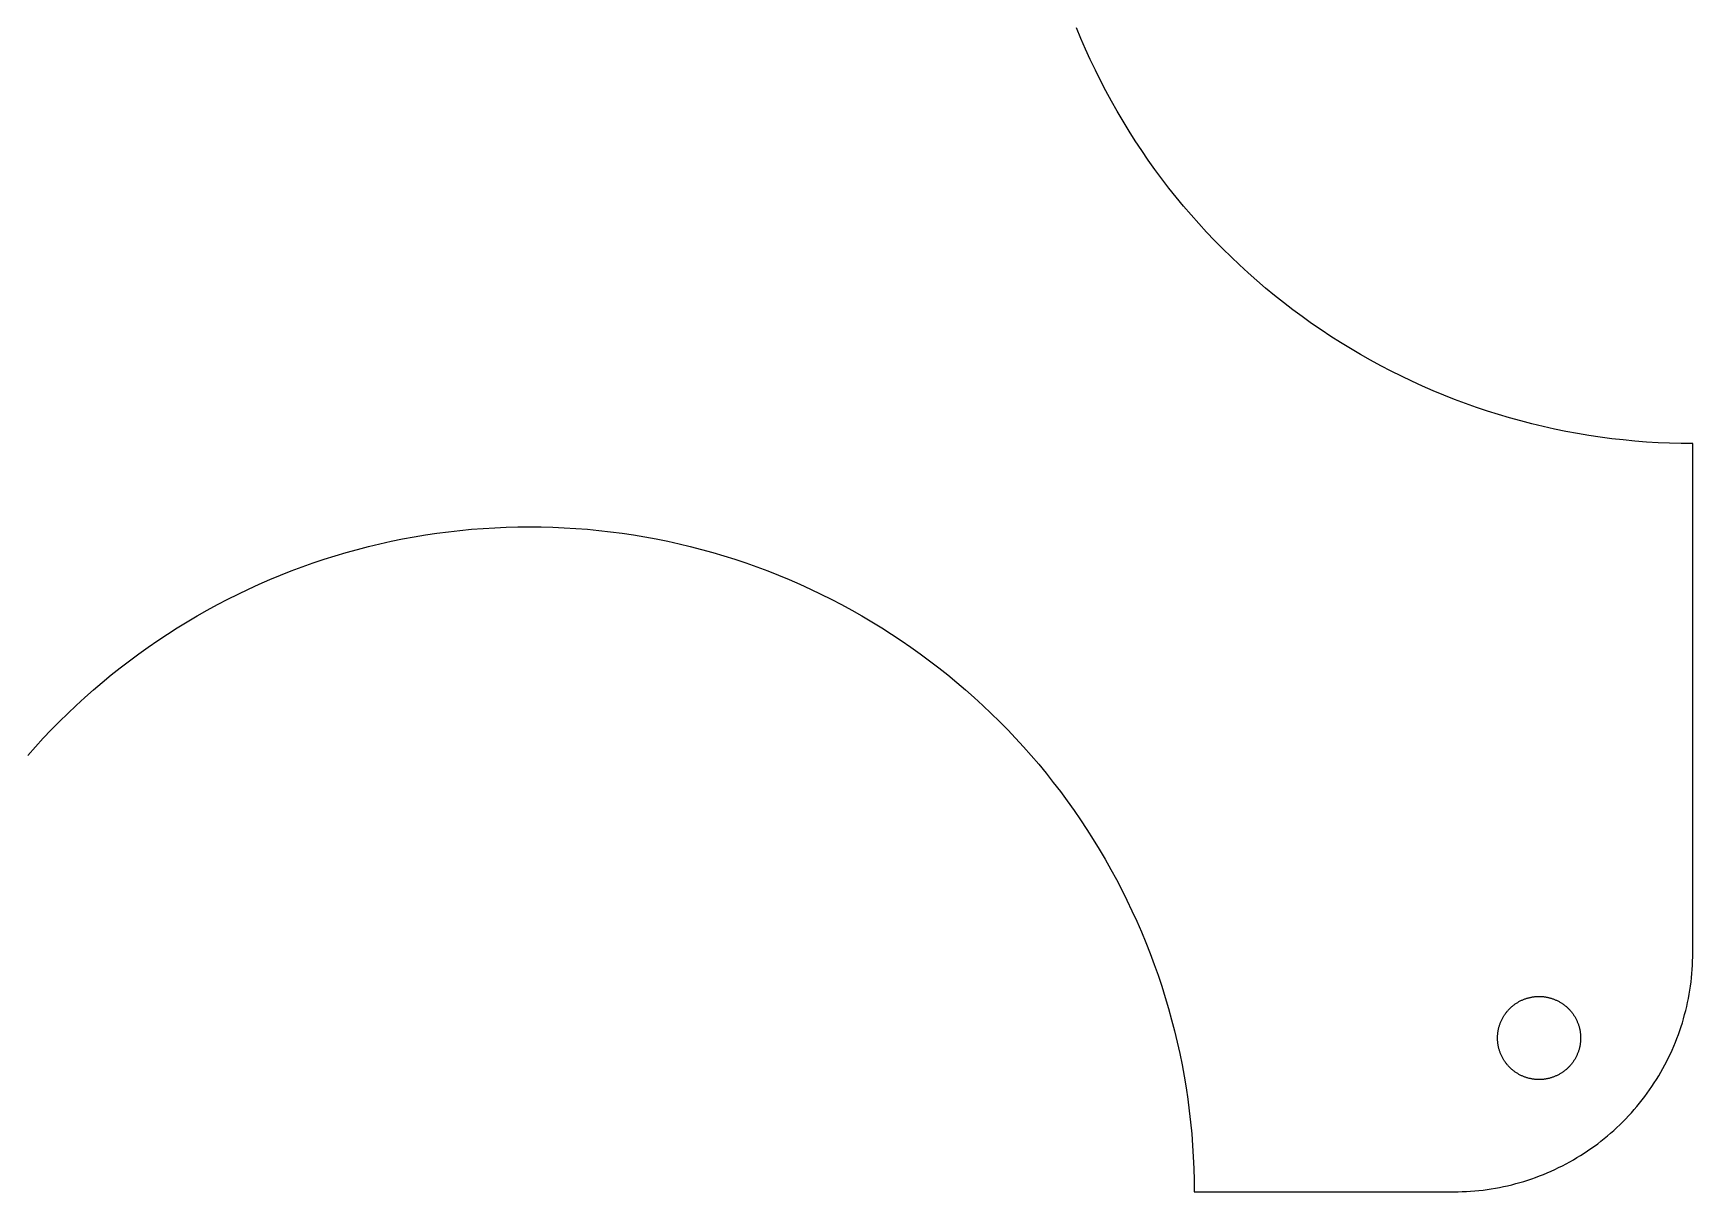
# Model space of a CAD drawing. Header units: metres. Extents: x 0 to 164, y 0 to 136.
# Drawn here: x 84.1 to 164, y 0 to 55.7 of the extents above; entities that cross this region are included whole.
import ezdxf

# ---------------------------------------------------------------- set-up
doc = ezdxf.new("R2010")
doc.units = ezdxf.units.M

msp = doc.modelspace()

# ---------------------------------------------------------------- linework, layer by layer
for p, q in [((134.544, 55.4966), (134.33, 56.0126)), ((134.767, 54.9844), (134.544, 55.4966)), ((134.998, 54.4762), (134.767, 54.9844)), ((135.239, 53.9721), (134.998, 54.4762)), ((135.488, 53.4723), (135.239, 53.9721)), ((135.746, 52.9769), (135.488, 53.4723)), ((136.012, 52.4861), (135.746, 52.9769)), ((136.287, 52), (136.012, 52.4861)), ((136.571, 51.5188), (136.287, 52)), ((136.862, 51.0426), (136.571, 51.5188)), ((137.163, 50.5715), (136.862, 51.0426)), ((137.471, 50.1058), (137.163, 50.5715)), ((137.787, 49.6456), (137.471, 50.1058)), ((138.111, 49.1909), (137.787, 49.6456)), ((138.444, 48.7419), (138.111, 49.1909)), ((138.784, 48.2988), (138.444, 48.7419)), ((139.131, 47.8617), (138.784, 48.2988)), ((139.487, 47.4308), (139.131, 47.8617)), ((139.849, 47.0061), (139.487, 47.4308)), ((140.219, 46.5878), (139.849, 47.0061)), ((140.597, 46.176), (140.219, 46.5878)), ((140.981, 45.7709), (140.597, 46.176)), ((141.373, 45.3726), (140.981, 45.7709)), ((141.771, 44.9811), (141.373, 45.3726)), ((142.176, 44.5967), (141.771, 44.9811)), ((142.588, 44.2194), (142.176, 44.5967)), ((143.006, 43.8493), (142.588, 44.2194)), ((143.431, 43.4866), (143.006, 43.8493)), ((143.862, 43.1313), (143.431, 43.4866)), ((144.299, 42.7836), (143.862, 43.1313)), ((144.742, 42.4436), (144.299, 42.7836)), ((145.191, 42.1115), (144.742, 42.4436)), ((145.646, 41.7871), (145.191, 42.1115)), ((146.106, 41.4708), (145.646, 41.7871)), ((146.572, 41.1625), (146.106, 41.4708)), ((147.043, 40.8625), (146.572, 41.1625)), ((147.519, 40.5706), (147.043, 40.8625)), ((148, 40.2872), (147.519, 40.5706)), ((148.486, 40.0122), (148, 40.2872)), ((148.977, 39.7457), (148.486, 40.0122)), ((149.472, 39.4878), (148.977, 39.7457)), ((149.972, 39.2386), (149.472, 39.4878)), ((150.476, 38.9981), (149.972, 39.2386)), ((150.984, 38.7665), (150.476, 38.9981)), ((151.497, 38.5438), (150.984, 38.7665)), ((152.013, 38.3301), (151.497, 38.5438)), ((152.532, 38.1254), (152.013, 38.3301)), ((153.055, 37.9298), (152.532, 38.1254)), ((153.582, 37.7434), (153.055, 37.9298)), ((154.111, 37.5662), (153.582, 37.7434)), ((154.644, 37.3982), (154.111, 37.5662)), ((155.18, 37.2396), (154.644, 37.3982)), ((155.718, 37.0904), (155.18, 37.2396)), ((156.258, 36.9505), (155.718, 37.0904)), ((156.802, 36.8201), (156.258, 36.9505)), ((157.347, 36.6993), (156.802, 36.8201)), ((157.894, 36.5879), (157.347, 36.6993)), ((158.443, 36.4861), (157.894, 36.5879)), ((158.994, 36.394), (158.443, 36.4861)), ((159.546, 36.3114), (158.994, 36.394)), ((160.1, 36.2385), (159.546, 36.3114)), ((160.655, 36.1753), (160.1, 36.2385)), ((161.211, 36.1218), (160.655, 36.1753)), ((161.768, 36.0779), (161.211, 36.1218)), ((162.325, 36.0439), (161.768, 36.0779)), ((162.883, 36.0195), (162.325, 36.0439)), ((163.442, 36.0049), (162.883, 36.0195)), ((164, 36), (163.442, 36.0049)), ((164, 11.5), (164, 36)), ((106.325, 31.9561), (106.883, 31.9805)), ((106.883, 31.9805), (107.442, 31.9951)), ((107.442, 31.9951), (108, 32)), ((108, 32), (108.558, 31.9951)), ((108.558, 31.9951), (109.117, 31.9805)), ((109.117, 31.9805), (109.675, 31.9561)), ((100.258, 31.0495), (100.802, 31.1798)), ((100.802, 31.1798), (101.347, 31.3007)), ((101.347, 31.3007), (101.894, 31.4121)), ((101.894, 31.4121), (102.443, 31.5138)), ((102.443, 31.5138), (102.994, 31.606)), ((102.994, 31.606), (103.546, 31.6886)), ((103.546, 31.6886), (104.1, 31.7615)), ((104.1, 31.7615), (104.655, 31.8247)), ((104.655, 31.8247), (105.211, 31.8782)), ((105.211, 31.8782), (105.768, 31.922)), ((105.768, 31.922), (106.325, 31.9561)), ((109.675, 31.9561), (110.232, 31.922)), ((110.232, 31.922), (110.789, 31.8782)), ((110.789, 31.8782), (111.345, 31.8247)), ((111.345, 31.8247), (111.9, 31.7615)), ((111.9, 31.7615), (112.454, 31.6886)), ((112.454, 31.6886), (113.006, 31.606)), ((113.006, 31.606), (113.557, 31.5138)), ((113.557, 31.5138), (114.106, 31.4121)), ((114.106, 31.4121), (114.653, 31.3007)), ((114.653, 31.3007), (115.198, 31.1798)), ((115.198, 31.1798), (115.741, 31.0495)), ((97.5818, 30.2566), (98.1115, 30.4338)), ((98.1115, 30.4338), (98.6441, 30.6017)), ((98.6441, 30.6017), (99.1796, 30.7604)), ((99.1796, 30.7604), (99.7178, 30.9096)), ((99.7178, 30.9096), (100.258, 31.0495)), ((115.741, 31.0495), (116.282, 30.9096)), ((116.282, 30.9096), (116.82, 30.7604)), ((116.82, 30.7604), (117.356, 30.6017)), ((117.356, 30.6017), (117.889, 30.4338)), ((117.889, 30.4338), (118.418, 30.2566)), ((95.4966, 29.4561), (96.0126, 29.6699)), ((96.0126, 29.6699), (96.5322, 29.8746)), ((96.5322, 29.8746), (97.0553, 30.0702)), ((97.0553, 30.0702), (97.5818, 30.2566)), ((118.418, 30.2566), (118.945, 30.0702)), ((118.945, 30.0702), (119.468, 29.8746)), ((119.468, 29.8746), (119.987, 29.6699)), ((119.987, 29.6699), (120.503, 29.4561)), ((93.4723, 28.5122), (93.9721, 28.7614)), ((93.9721, 28.7614), (94.4762, 29.0018)), ((94.4762, 29.0018), (94.9844, 29.2334)), ((94.9844, 29.2334), (95.4966, 29.4561)), ((120.503, 29.4561), (121.016, 29.2334)), ((121.016, 29.2334), (121.524, 29.0018)), ((121.524, 29.0018), (122.028, 28.7614)), ((122.028, 28.7614), (122.528, 28.5122)), ((92, 27.7128), (92.4861, 27.9878)), ((92.4861, 27.9878), (92.9769, 28.2543)), ((92.9769, 28.2543), (93.4723, 28.5122)), ((122.528, 28.5122), (123.023, 28.2543)), ((123.023, 28.2543), (123.514, 27.9878)), ((123.514, 27.9878), (124, 27.7128)), ((91.0426, 27.1375), (91.5188, 27.4294)), ((91.5188, 27.4294), (92, 27.7128)), ((124, 27.7128), (124.481, 27.4294)), ((124.481, 27.4294), (124.957, 27.1375)), ((89.6456, 26.2129), (90.1058, 26.5292)), ((90.1058, 26.5292), (90.5715, 26.8374)), ((90.5715, 26.8374), (91.0426, 27.1375)), ((124.957, 27.1375), (125.428, 26.8374)), ((125.428, 26.8374), (125.894, 26.5292)), ((125.894, 26.5292), (126.354, 26.2129)), ((88.7419, 25.5563), (89.1909, 25.8885)), ((89.1909, 25.8885), (89.6456, 26.2129)), ((126.354, 26.2129), (126.809, 25.8885)), ((126.809, 25.8885), (127.258, 25.5563)), ((87.4308, 24.5134), (87.8617, 24.8687)), ((87.8617, 24.8687), (88.2988, 25.2163)), ((88.2988, 25.2163), (88.7419, 25.5563)), ((127.258, 25.5563), (127.701, 25.2163)), ((127.701, 25.2163), (128.138, 24.8687)), ((128.138, 24.8687), (128.569, 24.5134)), ((86.5878, 23.7806), (87.0061, 24.1507)), ((87.0061, 24.1507), (87.4308, 24.5134)), ((128.569, 24.5134), (128.994, 24.1507)), ((128.994, 24.1507), (129.412, 23.7806)), ((85.7709, 23.0189), (86.176, 23.4033)), ((86.176, 23.4033), (86.5878, 23.7806)), ((129.412, 23.7806), (129.824, 23.4033)), ((129.824, 23.4033), (130.229, 23.0189)), ((84.9811, 22.2291), (85.3726, 22.6274)), ((85.3726, 22.6274), (85.7709, 23.0189)), ((130.229, 23.0189), (130.627, 22.6274)), ((130.627, 22.6274), (131.019, 22.2291)), ((84.2194, 21.4122), (84.5967, 21.8239)), ((84.5967, 21.8239), (84.9811, 22.2291)), ((131.019, 22.2291), (131.403, 21.8239)), ((131.403, 21.8239), (131.781, 21.4122)), ((83.8493, 20.9939), (84.2194, 21.4122)), ((131.781, 21.4122), (132.151, 20.9939)), ((132.151, 20.9939), (132.513, 20.5692)), ((132.513, 20.5692), (132.869, 20.1382)), ((132.869, 20.1382), (133.216, 19.7012)), ((133.216, 19.7012), (133.556, 19.2581)), ((133.556, 19.2581), (133.889, 18.8091)), ((133.889, 18.8091), (134.213, 18.3544)), ((134.213, 18.3544), (134.529, 17.8942)), ((134.529, 17.8942), (134.837, 17.4284)), ((134.837, 17.4284), (135.138, 16.9574)), ((135.138, 16.9574), (135.429, 16.4812)), ((135.429, 16.4812), (135.713, 16)), ((135.713, 16), (135.988, 15.5139)), ((135.988, 15.5139), (136.254, 15.0231)), ((136.254, 15.0231), (136.512, 14.5277)), ((136.512, 14.5277), (136.761, 14.0279)), ((136.761, 14.0279), (137.002, 13.5238)), ((137.002, 13.5238), (137.233, 13.0156)), ((137.233, 13.0156), (137.456, 12.5034)), ((137.456, 12.5034), (137.67, 11.9874)), ((137.67, 11.9874), (137.875, 11.4678)), ((137.875, 11.4678), (138.07, 10.9446)), ((163.993, 11.0987), (163.998, 11.2993)), ((163.998, 11.2993), (164, 11.5)), ((138.07, 10.9446), (138.257, 10.4182)), ((138.257, 10.4182), (138.434, 9.88853)), ((163.937, 10.2979), (163.956, 10.4977)), ((163.956, 10.4977), (163.972, 10.6978)), ((163.972, 10.6978), (163.984, 10.8981)), ((163.984, 10.8981), (163.993, 11.0987)), ((138.434, 9.88853), (138.602, 9.35588)), ((163.825, 9.50305), (163.858, 9.701)), ((163.858, 9.701), (163.888, 9.89952)), ((163.888, 9.89952), (163.914, 10.0985)), ((163.914, 10.0985), (163.937, 10.2979)), ((138.602, 9.35588), (138.76, 8.82039)), ((138.76, 8.82039), (138.91, 8.2822)), ((155.137, 8.76399), (155.161, 8.78931)), ((155.161, 8.78931), (155.186, 8.81421)), ((155.186, 8.81421), (155.211, 8.83867)), ((155.211, 8.83867), (155.236, 8.8627)), ((155.236, 8.8627), (155.262, 8.88628)), ((155.262, 8.88628), (155.288, 8.90941)), ((155.288, 8.90941), (155.314, 8.93208)), ((155.314, 8.93208), (155.341, 8.95428)), ((155.341, 8.95428), (155.369, 8.97601)), ((155.369, 8.97601), (155.396, 8.99727)), ((155.396, 8.99727), (155.424, 9.01802)), ((155.424, 9.01802), (155.453, 9.0383)), ((155.453, 9.0383), (155.482, 9.05807)), ((155.482, 9.05807), (155.511, 9.07733)), ((155.511, 9.07733), (155.54, 9.09608)), ((155.54, 9.09608), (155.57, 9.11433)), ((155.57, 9.11433), (155.6, 9.13205)), ((155.6, 9.13205), (155.63, 9.14923)), ((155.63, 9.14923), (155.661, 9.16589)), ((155.661, 9.16589), (155.692, 9.18201)), ((155.692, 9.18201), (155.723, 9.19759)), ((155.723, 9.19759), (155.755, 9.2126)), ((155.755, 9.2126), (155.787, 9.22708)), ((155.787, 9.22708), (155.819, 9.241)), ((155.819, 9.241), (155.851, 9.25436)), ((155.851, 9.25436), (155.883, 9.26715)), ((155.883, 9.26715), (155.916, 9.27937)), ((155.916, 9.27937), (155.949, 9.29103)), ((155.949, 9.29103), (155.982, 9.30211)), ((155.982, 9.30211), (156.015, 9.31261)), ((156.015, 9.31261), (156.049, 9.32251)), ((156.049, 9.32251), (156.082, 9.33185)), ((156.082, 9.33185), (156.116, 9.34059)), ((156.116, 9.34059), (156.15, 9.34874)), ((156.15, 9.34874), (156.184, 9.35629)), ((156.184, 9.35629), (156.218, 9.36325)), ((156.218, 9.36325), (156.253, 9.36961)), ((156.253, 9.36961), (156.287, 9.37537)), ((156.287, 9.37537), (156.322, 9.38052)), ((156.322, 9.38052), (156.356, 9.38509)), ((156.356, 9.38509), (156.391, 9.38904)), ((156.391, 9.38904), (156.426, 9.39238)), ((156.426, 9.39238), (156.46, 9.39513)), ((156.46, 9.39513), (156.495, 9.39725)), ((156.495, 9.39725), (156.53, 9.39877)), ((156.53, 9.39877), (156.565, 9.39969)), ((156.565, 9.39969), (156.6, 9.39999)), ((156.6, 9.39999), (156.635, 9.39969)), ((156.635, 9.39969), (156.67, 9.39877)), ((156.67, 9.39877), (156.705, 9.39725)), ((156.705, 9.39725), (156.74, 9.39513)), ((156.74, 9.39513), (156.774, 9.39238)), ((156.774, 9.39238), (156.809, 9.38904)), ((156.809, 9.38904), (156.844, 9.38509)), ((156.844, 9.38509), (156.878, 9.38052)), ((156.878, 9.38052), (156.913, 9.37537)), ((156.913, 9.37537), (156.947, 9.36961)), ((156.947, 9.36961), (156.982, 9.36325)), ((156.982, 9.36325), (157.016, 9.35629)), ((157.016, 9.35629), (157.05, 9.34874)), ((157.05, 9.34874), (157.084, 9.34059)), ((157.084, 9.34059), (157.118, 9.33185)), ((157.118, 9.33185), (157.151, 9.32251)), ((157.151, 9.32251), (157.185, 9.31261)), ((157.185, 9.31261), (157.218, 9.30211)), ((157.218, 9.30211), (157.251, 9.29103)), ((157.251, 9.29103), (157.284, 9.27937)), ((157.284, 9.27937), (157.317, 9.26715)), ((157.317, 9.26715), (157.349, 9.25436)), ((157.349, 9.25436), (157.381, 9.241)), ((157.381, 9.241), (157.413, 9.22708)), ((157.413, 9.22708), (157.445, 9.2126)), ((157.445, 9.2126), (157.477, 9.19759)), ((157.477, 9.19759), (157.508, 9.18201)), ((157.508, 9.18201), (157.539, 9.16589)), ((157.539, 9.16589), (157.57, 9.14923)), ((157.57, 9.14923), (157.6, 9.13205)), ((157.6, 9.13205), (157.63, 9.11433)), ((157.63, 9.11433), (157.66, 9.09608)), ((157.66, 9.09608), (157.689, 9.07733)), ((157.689, 9.07733), (157.718, 9.05807)), ((157.718, 9.05807), (157.747, 9.0383)), ((157.747, 9.0383), (157.776, 9.01802)), ((157.776, 9.01802), (157.804, 8.99727)), ((157.804, 8.99727), (157.831, 8.97601)), ((157.831, 8.97601), (157.859, 8.95428)), ((157.859, 8.95428), (157.886, 8.93208)), ((157.886, 8.93208), (157.912, 8.90941)), ((157.912, 8.90941), (157.938, 8.88628)), ((157.938, 8.88628), (157.964, 8.8627)), ((157.964, 8.8627), (157.989, 8.83867)), ((157.989, 8.83867), (158.014, 8.81421)), ((158.014, 8.81421), (158.039, 8.78931)), ((158.039, 8.78931), (158.063, 8.76399)), ((163.658, 8.71791), (163.705, 8.91307)), ((163.705, 8.91307), (163.749, 9.10902)), ((163.749, 9.10902), (163.789, 9.30571)), ((163.789, 9.30571), (163.825, 9.50305)), ((138.91, 8.2822), (139.049, 7.74149)), ((154.687, 7.98474), (154.698, 8.01802)), ((154.698, 8.01802), (154.709, 8.05113)), ((154.709, 8.05113), (154.721, 8.08403)), ((154.721, 8.08403), (154.733, 8.11673)), ((154.733, 8.11673), (154.746, 8.1492)), ((154.746, 8.1492), (154.759, 8.18146)), ((154.759, 8.18146), (154.773, 8.21347)), ((154.773, 8.21347), (154.787, 8.24522)), ((154.787, 8.24522), (154.802, 8.27673)), ((154.802, 8.27673), (154.818, 8.30797)), ((154.818, 8.30797), (154.834, 8.33893)), ((154.834, 8.33893), (154.851, 8.36961)), ((154.851, 8.36961), (154.868, 8.39999)), ((154.868, 8.39999), (154.886, 8.43007)), ((154.886, 8.43007), (154.904, 8.45982)), ((154.904, 8.45982), (154.923, 8.48927)), ((154.923, 8.48927), (154.942, 8.51837)), ((154.942, 8.51837), (154.962, 8.54715)), ((154.962, 8.54715), (154.982, 8.57556)), ((154.982, 8.57556), (155.003, 8.60362)), ((155.003, 8.60362), (155.024, 8.63132)), ((155.024, 8.63132), (155.046, 8.65863)), ((155.046, 8.65863), (155.068, 8.68556)), ((155.068, 8.68556), (155.091, 8.71211)), ((155.091, 8.71211), (155.114, 8.73825)), ((155.114, 8.73825), (155.137, 8.76399)), ((158.063, 8.76399), (158.086, 8.73825)), ((158.086, 8.73825), (158.109, 8.71211)), ((158.109, 8.71211), (158.132, 8.68556)), ((158.132, 8.68556), (158.154, 8.65863)), ((158.154, 8.65863), (158.176, 8.63132)), ((158.176, 8.63132), (158.197, 8.60362)), ((158.197, 8.60362), (158.218, 8.57556)), ((158.218, 8.57556), (158.238, 8.54715)), ((158.238, 8.54715), (158.258, 8.51837)), ((158.258, 8.51837), (158.277, 8.48927)), ((158.277, 8.48927), (158.296, 8.45982)), ((158.296, 8.45982), (158.314, 8.43007)), ((158.314, 8.43007), (158.332, 8.39999)), ((158.332, 8.39999), (158.349, 8.36961)), ((158.349, 8.36961), (158.366, 8.33893)), ((158.366, 8.33893), (158.382, 8.30797)), ((158.382, 8.30797), (158.398, 8.27673)), ((158.398, 8.27673), (158.413, 8.24522)), ((158.413, 8.24522), (158.427, 8.21347)), ((158.427, 8.21347), (158.441, 8.18146)), ((158.441, 8.18146), (158.454, 8.1492)), ((158.454, 8.1492), (158.467, 8.11673)), ((158.467, 8.11673), (158.479, 8.08403)), ((158.479, 8.08403), (158.491, 8.05113)), ((158.491, 8.05113), (158.502, 8.01802)), ((158.502, 8.01802), (158.513, 7.98474)), ((163.437, 7.94632), (163.497, 8.13773)), ((163.497, 8.13773), (163.555, 8.33018)), ((163.555, 8.33018), (163.608, 8.52359)), ((163.608, 8.52359), (163.658, 8.71791)), ((139.049, 7.74149), (139.18, 7.19843)), ((139.18, 7.19843), (139.301, 6.65317)), ((154.6, 7.43489), (154.601, 7.46979)), ((154.6, 7.39999), (154.6, 7.43489)), ((154.6, 7.36508), (154.6, 7.39999)), ((154.601, 7.3302), (154.6, 7.36508)), ((154.601, 7.46979), (154.603, 7.50467)), ((154.603, 7.29532), (154.601, 7.3302)), ((154.603, 7.50467), (154.605, 7.53951)), ((154.605, 7.26048), (154.603, 7.29532)), ((154.605, 7.53951), (154.608, 7.57431)), ((154.608, 7.22568), (154.605, 7.26048)), ((154.608, 7.57431), (154.611, 7.60905)), ((154.611, 7.19093), (154.608, 7.22568)), ((154.611, 7.60905), (154.615, 7.64374)), ((154.615, 7.15625), (154.611, 7.19093)), ((154.615, 7.64374), (154.619, 7.67834)), ((154.619, 7.67834), (154.625, 7.71286)), ((154.625, 7.71286), (154.63, 7.74728)), ((154.63, 7.74728), (154.637, 7.78162)), ((154.637, 7.78162), (154.644, 7.81581)), ((154.644, 7.81581), (154.651, 7.8499)), ((154.651, 7.8499), (154.659, 7.88383)), ((154.659, 7.88383), (154.668, 7.91763)), ((154.668, 7.91763), (154.677, 7.95126)), ((154.677, 7.95126), (154.687, 7.98474)), ((158.513, 7.98474), (158.523, 7.95126)), ((158.523, 7.95126), (158.532, 7.91763)), ((158.532, 7.91763), (158.541, 7.88383)), ((158.541, 7.88383), (158.549, 7.8499)), ((158.549, 7.8499), (158.556, 7.81581)), ((158.556, 7.81581), (158.563, 7.78162)), ((158.563, 7.78162), (158.57, 7.74728)), ((158.57, 7.74728), (158.575, 7.71286)), ((158.575, 7.71286), (158.581, 7.67834)), ((158.581, 7.67834), (158.585, 7.64374)), ((158.585, 7.64374), (158.589, 7.60905)), ((158.589, 7.19093), (158.585, 7.15625)), ((158.589, 7.60905), (158.592, 7.57431)), ((158.592, 7.22568), (158.589, 7.19093)), ((158.592, 7.57431), (158.595, 7.53951)), ((158.595, 7.26048), (158.592, 7.22568)), ((158.595, 7.53951), (158.597, 7.50467)), ((158.597, 7.29532), (158.595, 7.26048)), ((158.597, 7.50467), (158.599, 7.46979)), ((158.599, 7.3302), (158.597, 7.29532)), ((158.599, 7.46979), (158.6, 7.43489)), ((158.6, 7.36508), (158.599, 7.3302)), ((158.6, 7.43489), (158.6, 7.39999)), ((158.6, 7.39999), (158.6, 7.36508)), ((163.086, 7.00661), (163.163, 7.19203)), ((163.163, 7.19203), (163.236, 7.37877)), ((163.236, 7.37877), (163.306, 7.56677)), ((163.306, 7.56677), (163.373, 7.75598)), ((163.373, 7.75598), (163.437, 7.94632)), ((139.301, 6.65317), (139.412, 6.10588)), ((154.619, 7.12164), (154.615, 7.15625)), ((154.625, 7.08713), (154.619, 7.12164)), ((154.63, 7.05269), (154.625, 7.08713)), ((154.637, 7.01837), (154.63, 7.05269)), ((154.644, 6.98416), (154.637, 7.01837)), ((154.651, 6.95009), (154.644, 6.98416)), ((154.659, 6.91615), (154.651, 6.95009)), ((154.668, 6.88235), (154.659, 6.91615)), ((154.677, 6.84872), (154.668, 6.88235)), ((154.687, 6.81525), (154.677, 6.84872)), ((154.698, 6.78195), (154.687, 6.81525)), ((154.709, 6.74886), (154.698, 6.78195)), ((154.721, 6.71596), (154.709, 6.74886)), ((154.733, 6.68326), (154.721, 6.71596)), ((154.746, 6.65077), (154.733, 6.68326)), ((154.759, 6.61853), (154.746, 6.65077)), ((154.773, 6.58652), (154.759, 6.61853)), ((154.787, 6.55475), (154.773, 6.58652)), ((154.802, 6.52325), (154.787, 6.55475)), ((154.818, 6.492), (154.802, 6.52325)), ((154.834, 6.46104), (154.818, 6.492)), ((154.851, 6.43037), (154.834, 6.46104)), ((154.868, 6.39999), (154.851, 6.43037)), ((154.886, 6.36992), (154.868, 6.39999)), ((158.332, 6.39999), (158.314, 6.36992)), ((158.349, 6.43037), (158.332, 6.39999)), ((158.366, 6.46104), (158.349, 6.43037)), ((158.382, 6.492), (158.366, 6.46104)), ((158.398, 6.52325), (158.382, 6.492)), ((158.413, 6.55475), (158.398, 6.52325)), ((158.427, 6.58652), (158.413, 6.55475)), ((158.441, 6.61853), (158.427, 6.58652)), ((158.454, 6.65077), (158.441, 6.61853)), ((158.467, 6.68326), (158.454, 6.65077)), ((158.479, 6.71596), (158.467, 6.68326)), ((158.491, 6.74886), (158.479, 6.71596)), ((158.502, 6.78195), (158.491, 6.74886)), ((158.513, 6.81525), (158.502, 6.78195)), ((158.523, 6.84872), (158.513, 6.81525)), ((158.532, 6.88235), (158.523, 6.84872)), ((158.541, 6.91615), (158.532, 6.88235)), ((158.549, 6.95009), (158.541, 6.91615)), ((158.556, 6.98416), (158.549, 6.95009)), ((158.563, 7.01837), (158.556, 6.98416)), ((158.57, 7.05269), (158.563, 7.01837)), ((158.575, 7.08713), (158.57, 7.05269)), ((158.581, 7.12164), (158.575, 7.08713)), ((158.585, 7.15625), (158.581, 7.12164)), ((162.747, 6.27911), (162.836, 6.45874)), ((162.836, 6.45874), (162.923, 6.63989)), ((162.923, 6.63989), (163.006, 6.82254)), ((163.006, 6.82254), (163.086, 7.00661)), ((139.412, 6.10588), (139.514, 5.55673)), ((154.904, 6.34015), (154.886, 6.36992)), ((154.923, 6.31071), (154.904, 6.34015)), ((154.942, 6.2816), (154.923, 6.31071)), ((154.962, 6.25284), (154.942, 6.2816)), ((154.982, 6.22443), (154.962, 6.25284)), ((155.003, 6.19637), (154.982, 6.22443)), ((155.024, 6.16867), (155.003, 6.19637)), ((155.046, 6.14136), (155.024, 6.16867)), ((155.068, 6.11441), (155.046, 6.14136)), ((155.091, 6.08788), (155.068, 6.11441)), ((155.114, 6.06174), (155.091, 6.08788)), ((155.137, 6.036), (155.114, 6.06174)), ((155.161, 6.01068), (155.137, 6.036)), ((155.186, 5.98578), (155.161, 6.01068)), ((155.211, 5.96132), (155.186, 5.98578)), ((155.236, 5.93729), (155.211, 5.96132)), ((155.262, 5.9137), (155.236, 5.93729)), ((155.288, 5.89058), (155.262, 5.9137)), ((155.314, 5.8679), (155.288, 5.89058)), ((155.341, 5.8457), (155.314, 5.8679)), ((155.369, 5.82397), (155.341, 5.8457)), ((155.396, 5.80272), (155.369, 5.82397)), ((155.424, 5.78195), (155.396, 5.80272)), ((155.453, 5.76169), (155.424, 5.78195)), ((155.482, 5.74191), (155.453, 5.76169)), ((155.511, 5.72266), (155.482, 5.74191)), ((155.54, 5.7039), (155.511, 5.72266)), ((155.57, 5.68565), (155.54, 5.7039)), ((155.6, 5.66794), (155.57, 5.68565)), ((155.63, 5.65076), (155.6, 5.66794)), ((155.661, 5.63409), (155.63, 5.65076)), ((155.692, 5.61798), (155.661, 5.63409)), ((155.723, 5.6024), (155.692, 5.61798)), ((155.755, 5.58737), (155.723, 5.6024)), ((157.477, 5.6024), (157.445, 5.58737)), ((157.508, 5.61798), (157.477, 5.6024)), ((157.539, 5.63409), (157.508, 5.61798)), ((157.57, 5.65076), (157.539, 5.63409)), ((157.6, 5.66794), (157.57, 5.65076)), ((157.63, 5.68565), (157.6, 5.66794)), ((157.66, 5.7039), (157.63, 5.68565)), ((157.689, 5.72266), (157.66, 5.7039)), ((157.718, 5.74191), (157.689, 5.72266)), ((157.747, 5.76169), (157.718, 5.74191)), ((157.776, 5.78195), (157.747, 5.76169)), ((157.804, 5.80272), (157.776, 5.78195)), ((157.831, 5.82397), (157.804, 5.80272)), ((157.859, 5.8457), (157.831, 5.82397)), ((157.886, 5.8679), (157.859, 5.8457)), ((157.912, 5.89058), (157.886, 5.8679)), ((157.938, 5.9137), (157.912, 5.89058)), ((157.964, 5.93729), (157.938, 5.9137)), ((157.989, 5.96132), (157.964, 5.93729)), ((158.014, 5.98578), (157.989, 5.96132)), ((158.039, 6.01068), (158.014, 5.98578)), ((158.063, 6.036), (158.039, 6.01068)), ((158.086, 6.06174), (158.063, 6.036)), ((158.109, 6.08788), (158.086, 6.06174)), ((158.132, 6.11441), (158.109, 6.08788)), ((158.154, 6.14136), (158.132, 6.11441)), ((158.176, 6.16867), (158.154, 6.14136)), ((158.197, 6.19637), (158.176, 6.16867)), ((158.218, 6.22443), (158.197, 6.19637)), ((158.238, 6.25284), (158.218, 6.22443)), ((158.258, 6.2816), (158.238, 6.25284)), ((158.277, 6.31071), (158.258, 6.2816)), ((158.296, 6.34015), (158.277, 6.31071)), ((158.314, 6.36992), (158.296, 6.34015)), ((162.357, 5.57707), (162.459, 5.75)), ((162.459, 5.75), (162.558, 5.9247)), ((162.558, 5.9247), (162.654, 6.10109)), ((162.654, 6.10109), (162.747, 6.27911)), ((139.514, 5.55673), (139.606, 5.00589)), ((139.606, 5.00589), (139.689, 4.45354)), ((155.787, 5.57291), (155.755, 5.58737)), ((155.819, 5.55898), (155.787, 5.57291)), ((155.851, 5.54562), (155.819, 5.55898)), ((155.883, 5.53284), (155.851, 5.54562)), ((155.916, 5.52061), (155.883, 5.53284)), ((155.949, 5.50896), (155.916, 5.52061)), ((155.982, 5.49788), (155.949, 5.50896)), ((156.015, 5.48738), (155.982, 5.49788)), ((156.049, 5.47746), (156.015, 5.48738)), ((156.082, 5.46814), (156.049, 5.47746)), ((156.116, 5.4594), (156.082, 5.46814)), ((156.15, 5.45125), (156.116, 5.4594)), ((156.184, 5.4437), (156.15, 5.45125)), ((156.218, 5.43674), (156.184, 5.4437)), ((156.253, 5.43037), (156.218, 5.43674)), ((156.287, 5.42462), (156.253, 5.43037)), ((156.322, 5.41945), (156.287, 5.42462)), ((156.356, 5.4149), (156.322, 5.41945)), ((156.391, 5.41095), (156.356, 5.4149)), ((156.426, 5.40761), (156.391, 5.41095)), ((156.46, 5.40486), (156.426, 5.40761)), ((156.495, 5.40274), (156.46, 5.40486)), ((156.53, 5.40121), (156.495, 5.40274)), ((156.565, 5.4003), (156.53, 5.40121)), ((156.6, 5.39999), (156.565, 5.4003)), ((156.635, 5.4003), (156.6, 5.39999)), ((156.67, 5.40121), (156.635, 5.4003)), ((156.705, 5.40274), (156.67, 5.40121)), ((156.74, 5.40486), (156.705, 5.40274)), ((156.774, 5.40761), (156.74, 5.40486)), ((156.809, 5.41095), (156.774, 5.40761)), ((156.844, 5.4149), (156.809, 5.41095)), ((156.878, 5.41945), (156.844, 5.4149)), ((156.913, 5.42462), (156.878, 5.41945)), ((156.947, 5.43037), (156.913, 5.42462)), ((156.982, 5.43674), (156.947, 5.43037)), ((157.016, 5.4437), (156.982, 5.43674)), ((157.05, 5.45125), (157.016, 5.4437)), ((157.084, 5.4594), (157.05, 5.45125)), ((157.118, 5.46814), (157.084, 5.4594)), ((157.151, 5.47746), (157.118, 5.46814)), ((157.185, 5.48738), (157.151, 5.47746)), ((157.218, 5.49788), (157.185, 5.48738)), ((157.251, 5.50896), (157.218, 5.49788)), ((157.284, 5.52061), (157.251, 5.50896)), ((157.317, 5.53284), (157.284, 5.52061)), ((157.349, 5.54562), (157.317, 5.53284)), ((157.381, 5.55898), (157.349, 5.54562)), ((157.413, 5.57291), (157.381, 5.55898)), ((157.445, 5.58737), (157.413, 5.57291)), ((161.804, 4.74048), (161.92, 4.90388)), ((161.92, 4.90388), (162.034, 5.06929)), ((162.034, 5.06929), (162.145, 5.23666)), ((162.145, 5.23666), (162.253, 5.40593)), ((162.253, 5.40593), (162.357, 5.57707)), ((139.689, 4.45354), (139.761, 3.89981)), ((161.179, 3.95532), (161.31, 4.10796)), ((161.31, 4.10796), (161.437, 4.26282)), ((161.437, 4.26282), (161.562, 4.41991)), ((161.562, 4.41991), (161.684, 4.57913)), ((161.684, 4.57913), (161.804, 4.74048)), ((139.761, 3.89981), (139.825, 3.34491)), ((139.825, 3.34491), (139.878, 2.78897)), ((160.343, 3.08945), (160.489, 3.2276)), ((160.489, 3.2276), (160.632, 3.36829)), ((160.632, 3.36829), (160.772, 3.51143)), ((160.772, 3.51143), (160.911, 3.65703)), ((160.911, 3.65703), (161.046, 3.80501)), ((161.046, 3.80501), (161.179, 3.95532)), ((139.878, 2.78897), (139.922, 2.23219)), ((159.421, 2.3157), (159.58, 2.43788)), ((159.58, 2.43788), (159.737, 2.56284)), ((159.737, 2.56284), (159.892, 2.69049)), ((159.892, 2.69049), (160.045, 2.82085)), ((160.045, 2.82085), (160.195, 2.95384)), ((160.195, 2.95384), (160.343, 3.08945)), ((139.922, 2.23219), (139.956, 1.67474)), ((139.956, 1.67474), (139.98, 1.11678)), ((158.25, 1.54071), (158.423, 1.64258)), ((158.423, 1.64258), (158.594, 1.74745)), ((158.594, 1.74745), (158.763, 1.8553)), ((158.763, 1.8553), (158.931, 1.96608)), ((158.931, 1.96608), (159.096, 2.07976)), ((159.096, 2.07976), (159.26, 2.19632)), ((159.26, 2.19632), (159.421, 2.3157)), ((139.98, 1.11678), (139.995, 0.558472)), ((156.621, 0.76384), (156.808, 0.837387)), ((156.808, 0.837387), (156.993, 0.9142)), ((156.993, 0.9142), (157.177, 0.994232)), ((157.177, 0.994232), (157.36, 1.07747)), ((157.36, 1.07747), (157.541, 1.16388)), ((157.541, 1.16388), (157.721, 1.25343)), ((157.721, 1.25343), (157.899, 1.34612)), ((157.899, 1.34612), (158.075, 1.44188)), ((158.075, 1.44188), (158.25, 1.54071)), ((139.995, 0.558472), (140, 0)), ((140, 0), (152.5, 0)), ((152.5, 0), (152.701, 0.001755)), ((152.701, 0.001755), (152.901, 0.007019)), ((152.901, 0.007019), (153.102, 0.015762)), ((153.102, 0.015762), (153.302, 0.028015)), ((153.302, 0.028015), (153.502, 0.043762)), ((153.502, 0.043762), (153.702, 0.063004)), ((153.702, 0.063004), (153.901, 0.085724)), ((153.901, 0.085724), (154.1, 0.111923)), ((154.1, 0.111923), (154.299, 0.141586)), ((154.299, 0.141586), (154.497, 0.174713)), ((154.497, 0.174713), (154.694, 0.211288)), ((154.694, 0.211288), (154.891, 0.251312)), ((154.891, 0.251312), (155.087, 0.294754)), ((155.087, 0.294754), (155.282, 0.341614)), ((155.282, 0.341614), (155.476, 0.391861)), ((155.476, 0.391861), (155.67, 0.445496)), ((155.67, 0.445496), (155.862, 0.502502)), ((155.862, 0.502502), (156.054, 0.562851)), ((156.054, 0.562851), (156.244, 0.626541)), ((156.244, 0.626541), (156.433, 0.693542)), ((156.433, 0.693542), (156.621, 0.76384))]:
    msp.add_line(p, q)

doc.saveas('drawing.dxf')
